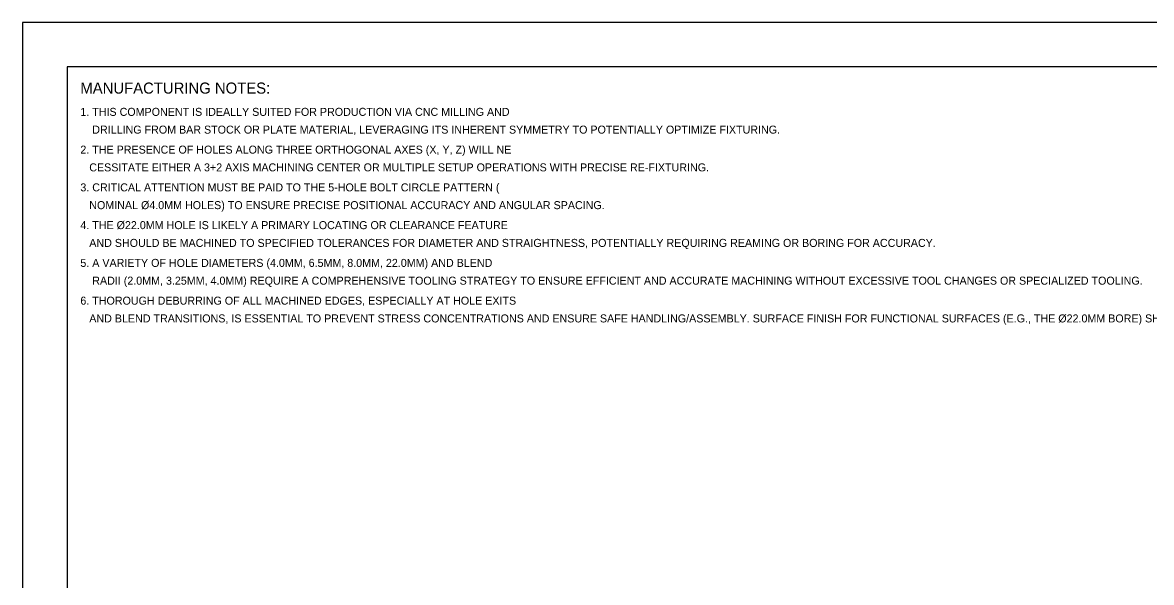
# Model space of a CAD drawing. Header units: metres. Extents: x 0 to 420, y 0 to 297.
# Drawn here: x 0 to 254, y 171 to 297 of the extents above; entities that cross this region are included whole.
import ezdxf

# ---------------------------------------------------------------- set-up
doc = ezdxf.new("R2010")
doc.units = ezdxf.units.M
doc.header["$LTSCALE"] = 0.5
doc.layers.add('BORDER', color=7, linetype='Continuous')
doc.layers.add('NOTES', color=3, linetype='Continuous')

msp = doc.modelspace()

# ---------------------------------------------------------------- linework, layer by layer
at = {"layer": 'BORDER'}
for points in [[(0, 0), (420, 0), (420, 297), (0, 297)], [(10, 10), (410, 10), (410, 287), (10, 287)]]:
    msp.add_lwpolyline(points, close=True, dxfattribs=at)

# ---------------------------------------------------------------- texts
at = {"layer": 'NOTES', "color": 3}
msp.add_text('MANUFACTURING NOTES:', height=2.5, dxfattribs=at).set_placement((13, 281))
at = {"layer": 'NOTES', "color": 7}
for s, p in [('1. THIS COMPONENT IS IDEALLY SUITED FOR PRODUCTION VIA CNC MILLING AND', (13, 276)), ('    DRILLING FROM BAR STOCK OR PLATE MATERIAL, LEVERAGING ITS INHERENT SYMMETRY TO POTENTIALLY OPTIMIZE FIXTURING.', (13, 272)), ('2. THE PRESENCE OF HOLES ALONG THREE ORTHOGONAL AXES (X, Y, Z) WILL NE', (13, 267.5)), ('   CESSITATE EITHER A 3+2 AXIS MACHINING CENTER OR MULTIPLE SETUP OPERATIONS WITH PRECISE RE-FIXTURING.', (13, 263.5)), ('3. CRITICAL ATTENTION MUST BE PAID TO THE 5-HOLE BOLT CIRCLE PATTERN (', (13, 259)), ('   NOMINAL Ø4.0MM HOLES) TO ENSURE PRECISE POSITIONAL ACCURACY AND ANGULAR SPACING.', (13, 255)), ('4. THE Ø22.0MM HOLE IS LIKELY A PRIMARY LOCATING OR CLEARANCE FEATURE ', (13, 250.5)), ('   AND SHOULD BE MACHINED TO SPECIFIED TOLERANCES FOR DIAMETER AND STRAIGHTNESS, POTENTIALLY REQUIRING REAMING OR BORING FOR ACCURACY.', (13, 246.5)), ('5. A VARIETY OF HOLE DIAMETERS (4.0MM, 6.5MM, 8.0MM, 22.0MM) AND BLEND', (13, 242)), ('    RADII (2.0MM, 3.25MM, 4.0MM) REQUIRE A COMPREHENSIVE TOOLING STRATEGY TO ENSURE EFFICIENT AND ACCURATE MACHINING WITHOUT EXCESSIVE TOOL CHANGES OR SPECIALIZED TOOLING.', (13, 238)), ('6. THOROUGH DEBURRING OF ALL MACHINED EDGES, ESPECIALLY AT HOLE EXITS ', (13, 233.5)), ('   AND BLEND TRANSITIONS, IS ESSENTIAL TO PREVENT STRESS CONCENTRATIONS AND ENSURE SAFE HANDLING/ASSEMBLY. SURFACE FINISH FOR FUNCTIONAL SURFACES (E.G., THE Ø22.0MM BORE) SHOULD BE CAREFULLY CONTROLLED PER DESIGN REQUIREMENTS.', (13, 229.5))]:
    msp.add_text(s, height=1.8, dxfattribs=at).set_placement(p)

doc.saveas('drawing.dxf')
